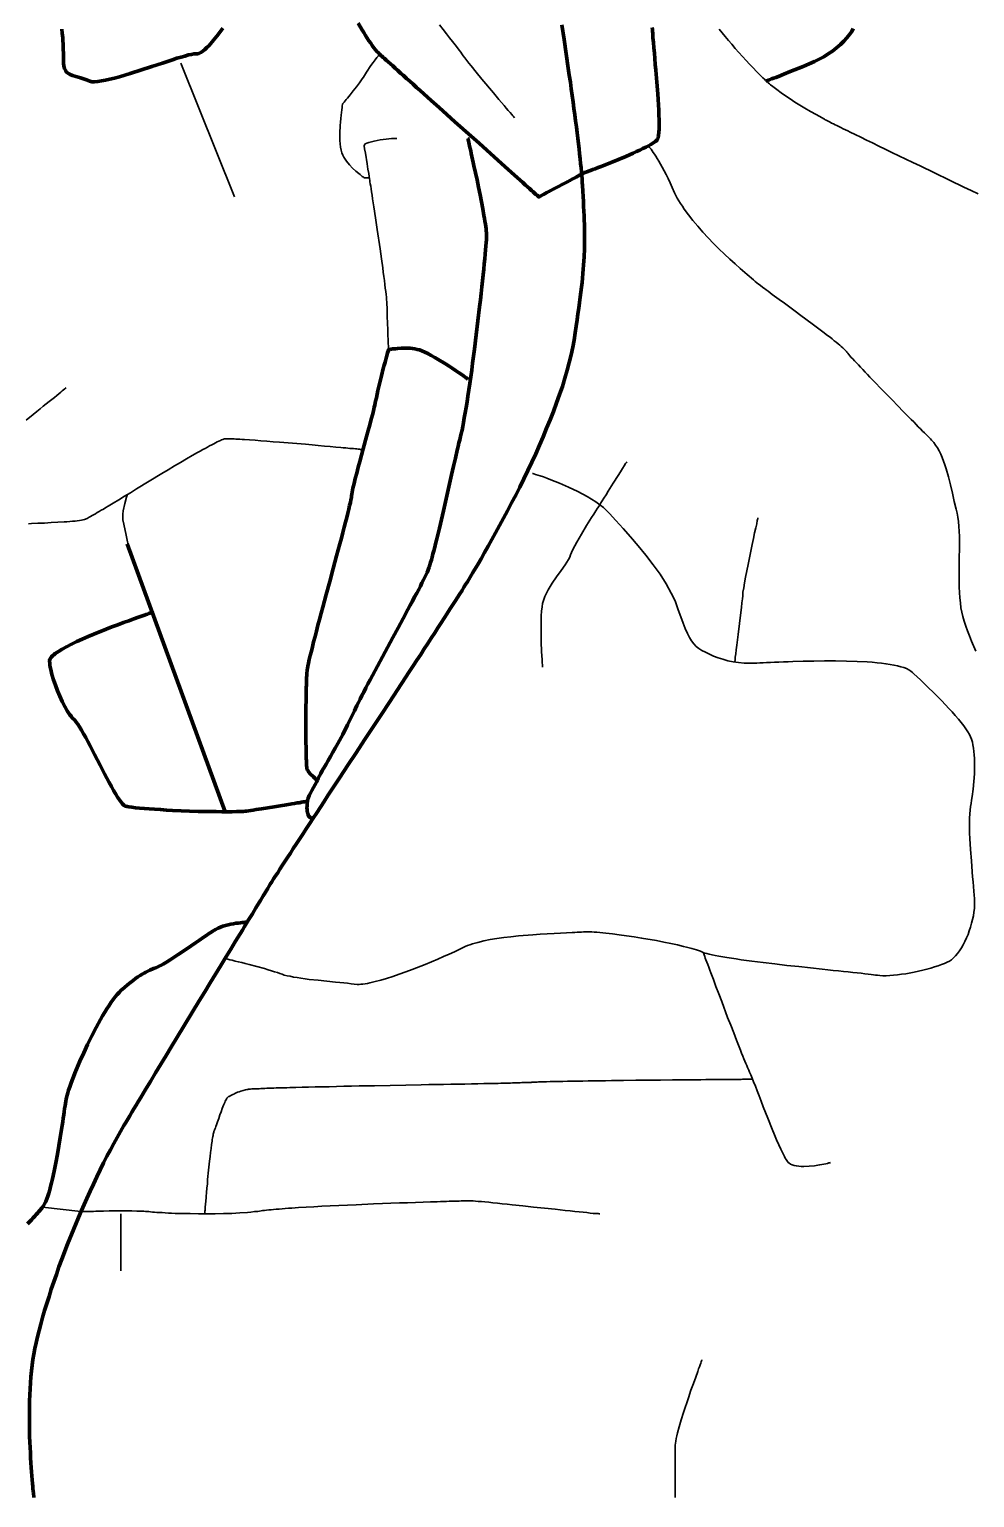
# Model space of a CAD drawing. Header units: inches. Extents: x -107 to 376, y -240 to 294.
# Drawn here: x 75.8 to 141.2, y -117.3 to -15.7 of the extents above; entities that cross this region are included whole.
import ezdxf

# ---------------------------------------------------------------- set-up
doc = ezdxf.new("R2010")
doc.units = ezdxf.units.IN
doc.header["$MEASUREMENT"] = 0
for name, color, linetype in [('Routes 2', 7, 'Continuous'), ('Routes 3', 7, 'Continuous'), ('Routes 4', 7, 'Continuous')]:
    doc.layers.add(name, color=color, linetype=linetype)

msp = doc.modelspace()

# ---------------------------------------------------------------- linework, layer by layer
at = {"layer": 'Routes 2', "color": 7, "lineweight": 106, "true_color": 0xffffff}
msp.add_lwpolyline([(76.08, -117.3), (76.08, -117.29), (76.08, -117.28), (76.08, -117.26), (76.07, -117.23), (76.07, -117.19), (76.07, -117.15), (76.06, -117.1), (76.05, -117.04), (76.05, -116.97), (76.04, -116.89), (76.03, -116.81), (76.02, -116.72), (76, -116.53), (75.98, -116.31), (75.96, -116.06), (75.94, -115.8), (75.92, -115.51), (75.9, -115.21), (75.88, -114.89), (75.85, -114.55), (75.84, -114.2), (75.82, -113.83), (75.8, -113.45), (75.79, -113.06), (75.78, -112.67), (75.77, -112.26), (75.77, -111.44), (75.78, -110.6), (75.82, -109.76), (75.85, -109.35), (75.88, -108.94), (75.92, -108.53), (75.97, -108.13), (76.02, -107.74), (76.08, -107.36), (76.15, -106.98), (76.24, -106.58), (76.33, -106.16), (76.44, -105.73), (76.56, -105.28), (76.69, -104.82), (76.82, -104.35), (76.97, -103.86), (77.13, -103.37), (77.29, -102.87), (77.46, -102.36), (77.64, -101.85), (77.82, -101.33), (78.02, -100.8), (78.42, -99.75), (78.84, -98.69), (79.28, -97.64), (79.74, -96.6), (79.97, -96.09), (80.2, -95.59), (80.43, -95.09), (80.67, -94.61), (80.91, -94.13), (81.14, -93.67), (81.38, -93.22), (81.61, -92.78), (81.85, -92.36), (82.08, -91.96), (82.2, -91.75), (82.32, -91.54), (82.45, -91.32), (82.58, -91.1), (82.72, -90.86), (82.87, -90.62), (83.01, -90.38), (83.17, -90.12), (83.32, -89.86), (83.48, -89.59), (83.81, -89.05), (84.15, -88.48), (84.5, -87.89), (84.87, -87.29), (85.24, -86.68), (85.61, -86.06), (85.99, -85.43), (87.53, -82.9), (87.91, -82.28), (88.29, -81.66), (88.66, -81.05), (89.02, -80.46), (89.38, -79.88), (89.72, -79.32), (90.05, -78.78), (90.21, -78.52), (90.36, -78.27), (90.52, -78.02), (90.66, -77.77), (90.81, -77.54), (90.95, -77.31), (91.08, -77.09), (91.21, -76.88), (91.34, -76.67), (91.45, -76.48), (91.57, -76.29), (91.68, -76.11), (91.78, -75.95), (91.87, -75.79), (91.96, -75.64), (92.05, -75.5), (92.12, -75.38), (92.19, -75.26), (92.27, -75.14), (92.35, -75), (92.45, -74.84), (92.56, -74.67), (92.68, -74.47), (92.82, -74.26), (92.96, -74.04), (93.12, -73.79), (93.28, -73.54), (93.46, -73.27), (93.64, -72.98), (93.84, -72.68), (94.04, -72.37), (94.25, -72.05), (94.47, -71.71), (94.69, -71.37), (94.93, -71.01), (95.16, -70.65), (95.41, -70.27), (95.66, -69.89), (95.92, -69.5), (96.18, -69.1), (96.44, -68.7), (96.71, -68.28), (97.26, -67.45), (97.82, -66.59), (98.39, -65.73), (98.97, -64.85), (100.12, -63.1), (100.69, -62.23), (101.25, -61.37), (101.8, -60.53), (102.07, -60.12), (102.34, -59.72), (102.6, -59.32), (102.86, -58.92), (103.11, -58.54), (103.35, -58.16), (103.59, -57.79), (103.83, -57.43), (104.05, -57.08), (104.27, -56.75), (104.48, -56.42), (104.69, -56.1), (104.88, -55.8), (105.07, -55.51), (105.25, -55.24), (105.41, -54.98), (105.57, -54.73), (105.72, -54.5), (105.85, -54.28), (105.97, -54.08), (106.09, -53.9), (106.19, -53.74), (106.28, -53.58), (106.38, -53.42), (106.48, -53.25), (106.59, -53.07), (106.7, -52.88), (106.81, -52.7), (107.04, -52.3), (107.28, -51.88), (107.53, -51.44), (107.79, -50.98), (108.05, -50.5), (108.32, -50.01), (108.6, -49.5), (108.87, -48.98), (109.15, -48.44), (109.44, -47.89), (109.72, -47.34), (110, -46.77), (110.27, -46.2), (110.82, -45.04), (111.08, -44.45), (111.34, -43.86), (111.58, -43.27), (111.82, -42.68), (112.05, -42.1), (112.27, -41.52), (112.48, -40.94), (112.67, -40.37), (112.85, -39.81), (113.01, -39.25), (113.15, -38.71), (113.28, -38.18), (113.39, -37.66), (113.48, -37.16), (113.55, -36.67), (113.62, -36.21), (113.69, -35.77), (113.75, -35.35), (113.8, -34.95), (113.86, -34.57), (113.91, -34.2), (113.95, -33.85), (113.99, -33.51), (114.03, -33.18), (114.06, -32.87), (114.09, -32.56), (114.11, -32.26), (114.13, -31.97), (114.17, -31.41), (114.19, -30.86), (114.2, -30.31), (114.2, -29.75), (114.19, -29.17), (114.18, -28.87), (114.17, -28.56), (114.16, -28.25), (114.14, -27.92), (114.12, -27.57), (114.11, -27.22), (114.09, -26.85), (114.06, -26.46), (114.05, -26.25), (114.04, -26.02), (114.02, -25.77), (113.99, -25.51), (113.96, -25.23), (113.93, -24.93), (113.9, -24.61), (113.86, -24.28), (113.82, -23.93), (113.78, -23.57), (113.74, -23.19), (113.69, -22.81), (113.64, -22.41), (113.58, -21.99), (113.53, -21.57), (113.47, -21.13), (113.41, -20.69), (113.35, -20.24), (113.28, -19.77), (113.22, -19.3), (113.15, -18.83), (113.08, -18.34), (112.94, -17.36), (112.79, -16.35), (112.63, -15.34)], dxfattribs=at)
at = {"layer": 'Routes 3', "color": 7, "lineweight": 70, "true_color": 0xffffff}
for points in [[(118.89, -15.53), (118.9, -15.66), (118.91, -15.79), (118.92, -15.94), (118.93, -16.09), (118.94, -16.24), (118.97, -16.57), (119, -16.93), (119.04, -17.3), (119.07, -17.68), (119.1, -18.08), (119.14, -18.48), (119.21, -19.3), (119.27, -20.11), (119.29, -20.5), (119.32, -20.88), (119.34, -21.25), (119.35, -21.59), (119.36, -21.92), (119.36, -22.07), (119.36, -22.22), (119.36, -22.36), (119.36, -22.49), (119.36, -22.61), (119.35, -22.73), (119.34, -22.83), (119.33, -22.93), (119.32, -23.02), (119.31, -23.1), (119.29, -23.16), (119.27, -23.22), (119.25, -23.26), (119.23, -23.3), (119.2, -23.33), (119.16, -23.37), (119.12, -23.41), (119.06, -23.45), (119.01, -23.49), (118.94, -23.53), (118.8, -23.62), (118.63, -23.71), (118.44, -23.81), (118.24, -23.91), (118.03, -24.02), (117.8, -24.12), (117.56, -24.23), (117.06, -24.45), (116.55, -24.66), (116.05, -24.87), (115.81, -24.96), (115.58, -25.05), (115.35, -25.14), (115.14, -25.22), (114.95, -25.3), (114.77, -25.36), (114.61, -25.42), (114.54, -25.45), (114.48, -25.47), (114.42, -25.5), (114.36, -25.52), (114.32, -25.53), (114.28, -25.55), (114.25, -25.56), (114.23, -25.57), (114.21, -25.57), (114.2, -25.58), (114.19, -25.58), (114.16, -25.6), (114.12, -25.62), (114.05, -25.66), (113.96, -25.7), (113.86, -25.76), (113.75, -25.82), (113.62, -25.88), (113.48, -25.96), (113.34, -26.03), (113.18, -26.12), (113.02, -26.2), (112.69, -26.37), (112.36, -26.55), (112.04, -26.72), (111.88, -26.8), (111.74, -26.88), (111.6, -26.95), (111.48, -27.02), (111.36, -27.08), (111.26, -27.13), (111.18, -27.18), (111.12, -27.21), (111.07, -27.24), (111.04, -27.25), (111.04, -27.25), (111.03, -27.25), (111.01, -27.23), (110.97, -27.19), (110.92, -27.14), (110.84, -27.08), (110.75, -27), (110.65, -26.91), (110.53, -26.8), (110.4, -26.68), (110.25, -26.55), (110.1, -26.41), (109.92, -26.26), (109.74, -26.09), (109.55, -25.92), (109.35, -25.74), (109.13, -25.55), (108.91, -25.35), (108.68, -25.14), (108.45, -24.93), (108.2, -24.71), (107.95, -24.49), (107.7, -24.26), (107.43, -24.02), (106.9, -23.54), (106.35, -23.05), (105.23, -22.05), (104.68, -21.56), (104.13, -21.06), (103.59, -20.58), (103.33, -20.35), (103.07, -20.12), (102.82, -19.89), (102.58, -19.67), (102.34, -19.46), (102.11, -19.25), (101.88, -19.05), (101.67, -18.86), (101.47, -18.68), (101.27, -18.5), (101.09, -18.34), (100.92, -18.19), (100.76, -18.04), (100.61, -17.91), (100.47, -17.79), (100.35, -17.68), (100.25, -17.59), (100.16, -17.5), (100.08, -17.44), (100.02, -17.38), (99.93, -17.29), (99.83, -17.19), (99.73, -17.07), (99.62, -16.93), (99.51, -16.78), (99.4, -16.62), (99.28, -16.45), (99.16, -16.26), (99.04, -16.07), (98.92, -15.87), (98.79, -15.66), (98.54, -15.22)], [(89.16, -15.57), (88.84, -16.01), (88.52, -16.41), (88.21, -16.77), (88.06, -16.92), (87.91, -17.06), (87.77, -17.17), (87.64, -17.26), (87.51, -17.32), (87.4, -17.35), (87.29, -17.35), (87.16, -17.36), (86.99, -17.39), (86.78, -17.43), (86.54, -17.5), (86.27, -17.57), (85.98, -17.66), (85.67, -17.76), (85.33, -17.87), (84.98, -17.99), (84.25, -18.23), (82.74, -18.72), (82.01, -18.94), (81.67, -19.03), (81.35, -19.11), (81.04, -19.18), (80.76, -19.23), (80.51, -19.27), (80.29, -19.28), (80.1, -19.28), (79.95, -19.25), (79.72, -19.15), (79.51, -19.07), (79.3, -19.01), (78.92, -18.9), (78.75, -18.84), (78.6, -18.78), (78.47, -18.71), (78.35, -18.62), (78.26, -18.51), (78.2, -18.37), (78.15, -18.2), (78.14, -17.99), (78.14, -17.75), (78.14, -17.48), (78.12, -16.87), (78.09, -16.24), (78.05, -15.93), (78.01, -15.64)], [(132.8, -15.59), (132.7, -15.8), (132.55, -16.02), (132.37, -16.25), (132.16, -16.48), (131.92, -16.71), (131.65, -16.94), (131.37, -17.16), (131.07, -17.36), (130.76, -17.55), (130.45, -17.72), (130.13, -17.87), (129.75, -18.04), (129.33, -18.22), (128.44, -18.58), (128.01, -18.75), (127.62, -18.91), (127.44, -18.98), (127.28, -19.04), (127.14, -19.09), (127.01, -19.14), (126.91, -19.18), (126.84, -19.21), (126.79, -19.22), (126.78, -19.23)], [(106.12, -23.2), (106.13, -23.21), (106.14, -23.24), (106.15, -23.3), (106.17, -23.38), (106.19, -23.49), (106.22, -23.61), (106.25, -23.74), (106.28, -23.9), (106.32, -24.07), (106.36, -24.25), (106.41, -24.45), (106.45, -24.66), (106.5, -24.88), (106.55, -25.1), (106.65, -25.58), (106.76, -26.08), (106.86, -26.59), (106.97, -27.1), (107.07, -27.6), (107.16, -28.08), (107.24, -28.53), (107.28, -28.74), (107.31, -28.94), (107.34, -29.13), (107.37, -29.31), (107.39, -29.47), (107.4, -29.61), (107.41, -29.74), (107.42, -29.84), (107.42, -29.94), (107.42, -30), (107.42, -30.06), (107.41, -30.14), (107.41, -30.23), (107.39, -30.42), (107.37, -30.66), (107.35, -30.92), (107.32, -31.21), (107.29, -31.54), (107.26, -31.88), (107.22, -32.26), (107.18, -32.65), (107.14, -33.06), (107.09, -33.49), (107.04, -33.94), (106.99, -34.39), (106.93, -34.86), (106.82, -35.83), (106.7, -36.81), (106.58, -37.8), (106.45, -38.77), (106.39, -39.25), (106.32, -39.72), (106.26, -40.17), (106.19, -40.61), (106.13, -41.04), (106.07, -41.45), (106, -41.84), (105.94, -42.2), (105.88, -42.54), (105.83, -42.86), (105.77, -43.15), (105.72, -43.4), (105.66, -43.63), (105.61, -43.84), (105.56, -44.06), (105.5, -44.29), (105.45, -44.53), (105.39, -44.79), (105.26, -45.33), (105.13, -45.9), (105, -46.5), (104.86, -47.11), (104.72, -47.74), (104.44, -48.98), (104.3, -49.59), (104.16, -50.18), (104.02, -50.74), (103.96, -51.01), (103.89, -51.26), (103.83, -51.51), (103.77, -51.75), (103.71, -51.97), (103.65, -52.19), (103.6, -52.38), (103.54, -52.56), (103.49, -52.73), (103.44, -52.88), (103.4, -53.01), (103.35, -53.13), (103.3, -53.25), (103.23, -53.4), (103.15, -53.57), (103.06, -53.76), (102.95, -53.96), (102.84, -54.19), (102.72, -54.43), (102.59, -54.68), (102.44, -54.95), (102.3, -55.23), (102.14, -55.52), (101.98, -55.82), (101.65, -56.44), (101.3, -57.09), (100.94, -57.76), (100.22, -59.09), (99.87, -59.75), (99.53, -60.38), (99.37, -60.68), (99.21, -60.97), (99.06, -61.25), (98.92, -61.53), (98.79, -61.78), (98.67, -62.03), (98.55, -62.26), (98.45, -62.47), (98.35, -62.66), (98.27, -62.84), (98.12, -63.16), (97.8, -63.81), (97.46, -64.46), (97.12, -65.1), (96.95, -65.41), (96.78, -65.7), (96.62, -65.99), (96.46, -66.26), (96.31, -66.52), (96.18, -66.76), (96.05, -66.97), (95.94, -67.17), (95.85, -67.34), (95.77, -67.49), (95.71, -67.6), (95.69, -67.65), (95.66, -67.72), (95.55, -67.94), (95.44, -68.15), (95.33, -68.34), (95.23, -68.52), (95.15, -68.69), (95.08, -68.88), (95.03, -69.07), (94.99, -69.29), (94.99, -69.41), (94.98, -69.54), (94.99, -69.67), (95, -69.78), (95.02, -69.88), (95.05, -69.96), (95.07, -70.03), (95.1, -70.09), (95.14, -70.14), (95.17, -70.18), (95.24, -70.23), (95.31, -70.25), (95.37, -70.26), (95.41, -70.26), (95.42, -70.25)], [(106.12, -39.86), (106.12, -39.86), (106.1, -39.85), (106.08, -39.83), (106.04, -39.8), (106, -39.77), (105.94, -39.74), (105.82, -39.64), (105.66, -39.53), (105.47, -39.41), (105.27, -39.27), (105.05, -39.12), (104.82, -38.97), (104.58, -38.82), (104.08, -38.51), (103.83, -38.36), (103.59, -38.23), (103.36, -38.1), (103.15, -38), (102.95, -37.91), (102.78, -37.85), (102.62, -37.81), (102.46, -37.77), (102.14, -37.73), (101.82, -37.72), (101.52, -37.72), (101.25, -37.74), (101.12, -37.76), (101.01, -37.77), (100.91, -37.78), (100.82, -37.8), (100.75, -37.81), (100.69, -37.82), (100.65, -37.83), (100.63, -37.83), (100.63, -37.84), (100.62, -37.87), (100.6, -37.94), (100.57, -38.04), (100.54, -38.17), (100.49, -38.32), (100.44, -38.5), (100.39, -38.69), (100.33, -38.91), (100.27, -39.14), (100.14, -39.63), (99.89, -40.66), (99.79, -41.16), (99.74, -41.4), (99.72, -41.52), (99.69, -41.66), (99.65, -41.8), (99.62, -41.95), (99.54, -42.28), (99.44, -42.64), (99.34, -43.03), (99.23, -43.43), (99.11, -43.85), (98.88, -44.7), (98.64, -45.56), (98.53, -45.97), (98.43, -46.37), (98.33, -46.74), (98.25, -47.09), (98.17, -47.42), (98.14, -47.56), (98.12, -47.7), (98.09, -47.83), (98.08, -47.95), (98.06, -48.06), (98.03, -48.22), (97.99, -48.4), (97.94, -48.62), (97.88, -48.87), (97.82, -49.15), (97.74, -49.45), (97.66, -49.77), (97.57, -50.12), (97.47, -50.49), (97.37, -50.87), (97.26, -51.27), (97.15, -51.68), (97.04, -52.11), (96.81, -52.98), (96.56, -53.87), (96.32, -54.77), (96.08, -55.65), (95.97, -56.08), (95.86, -56.5), (95.75, -56.91), (95.65, -57.31), (95.55, -57.69), (95.45, -58.05), (95.37, -58.39), (95.29, -58.71), (95.21, -59.01), (95.15, -59.28), (95.1, -59.52), (95.05, -59.73), (95.02, -59.91), (95.01, -59.99), (95, -60.05), (94.99, -60.11), (94.98, -60.16), (94.98, -60.27), (94.97, -60.39), (94.96, -60.53), (94.96, -60.68), (94.95, -60.85), (94.95, -61.03), (94.94, -61.23), (94.94, -61.43), (94.94, -61.64), (94.93, -62.09), (94.92, -62.57), (94.92, -63.55), (94.92, -64.04), (94.92, -64.52), (94.92, -64.98), (94.93, -65.41), (94.93, -65.61), (94.93, -65.8), (94.94, -65.98), (94.94, -66.14), (94.95, -66.3), (94.95, -66.43), (94.96, -66.55), (94.96, -66.65), (94.97, -66.73), (94.97, -66.8), (94.98, -66.84), (94.99, -66.86), (95.04, -66.96), (95.12, -67.07), (95.22, -67.19), (95.43, -67.41), (95.53, -67.5), (95.61, -67.58), (95.65, -67.61), (95.67, -67.63), (95.69, -67.64), (95.69, -67.65)], [(82.55, -51.26), (89.32, -69.82)], [(84.31, -56), (84.31, -56.01), (84.28, -56.01), (84.24, -56.03), (84.19, -56.05), (84.12, -56.07), (84.04, -56.1), (83.95, -56.13), (83.85, -56.16), (83.73, -56.2), (83.6, -56.25), (83.32, -56.35), (83, -56.46), (82.66, -56.59), (82.29, -56.72), (81.9, -56.87), (81.49, -57.02), (81.08, -57.18), (80.24, -57.52), (79.83, -57.69), (79.43, -57.87), (79.05, -58.04), (78.69, -58.22), (78.35, -58.39), (78.05, -58.56), (77.78, -58.72), (77.66, -58.8), (77.55, -58.87), (77.46, -58.95), (77.38, -59.02), (77.31, -59.09), (77.25, -59.16), (77.21, -59.22), (77.18, -59.28), (77.17, -59.34), (77.17, -59.4), (77.18, -59.53), (77.19, -59.66), (77.22, -59.81), (77.25, -59.97), (77.33, -60.31), (77.44, -60.68), (77.57, -61.05), (77.71, -61.44), (77.87, -61.82), (78.04, -62.18), (78.22, -62.53), (78.39, -62.83), (78.48, -62.97), (78.57, -63.1), (78.66, -63.21), (78.74, -63.31), (78.92, -63.48), (79.02, -63.61), (79.13, -63.76), (79.25, -63.95), (79.38, -64.17), (79.52, -64.42), (79.67, -64.68), (79.82, -64.96), (79.98, -65.26), (80.31, -65.89), (80.64, -66.54), (80.98, -67.19), (81.14, -67.5), (81.3, -67.8), (81.45, -68.08), (81.6, -68.35), (81.75, -68.59), (81.88, -68.81), (82, -69), (82.12, -69.16), (82.22, -69.28), (82.31, -69.37), (82.39, -69.42), (82.44, -69.43), (82.5, -69.45), (82.57, -69.46), (82.66, -69.48), (82.87, -69.51), (83.11, -69.54), (83.4, -69.57), (83.72, -69.59), (84.07, -69.62), (84.44, -69.65), (84.84, -69.67), (85.26, -69.7), (85.68, -69.72), (87.45, -69.79), (87.88, -69.8), (88.3, -69.81), (88.71, -69.81), (89.1, -69.82), (89.46, -69.82), (89.8, -69.82), (90.11, -69.81), (90.37, -69.8), (90.6, -69.79), (90.7, -69.78), (90.79, -69.77), (91.1, -69.73), (91.27, -69.7), (91.46, -69.67), (91.85, -69.61), (92.28, -69.54), (92.71, -69.47), (93.14, -69.4), (93.56, -69.33), (93.95, -69.27), (94.13, -69.24), (94.3, -69.21), (94.46, -69.19), (94.6, -69.16), (94.72, -69.14), (94.82, -69.13), (94.91, -69.11), (94.97, -69.1), (95.01, -69.1), (95.02, -69.09)], [(90.85, -77.47), (90.84, -77.47), (90.79, -77.47), (90.72, -77.47), (90.63, -77.48), (90.51, -77.49), (90.38, -77.5), (90.23, -77.52), (90.07, -77.54), (89.9, -77.57), (89.72, -77.6), (89.35, -77.69), (89.17, -77.74), (89, -77.81), (88.83, -77.88), (88.66, -77.96), (88.58, -78.01), (88.49, -78.07), (88.4, -78.13), (88.29, -78.2), (88.18, -78.27), (88.06, -78.35), (87.81, -78.52), (87.54, -78.7), (87.26, -78.9), (86.67, -79.3), (86.08, -79.7), (85.79, -79.89), (85.52, -80.06), (85.27, -80.22), (85.15, -80.29), (85.04, -80.36), (84.94, -80.42), (84.84, -80.47), (84.75, -80.51), (84.67, -80.55), (84.52, -80.62), (84.37, -80.68), (84.11, -80.79), (83.84, -80.92), (83.71, -80.99), (83.58, -81.07), (83.43, -81.15), (83.28, -81.25), (83.12, -81.37), (82.95, -81.49), (82.77, -81.64), (82.56, -81.8), (82.35, -81.99), (82.11, -82.2), (81.98, -82.32), (81.85, -82.46), (81.72, -82.62), (81.58, -82.81), (81.43, -83), (81.29, -83.22), (81.14, -83.45), (80.99, -83.69), (80.84, -83.94), (80.69, -84.2), (80.39, -84.76), (80.09, -85.33), (79.8, -85.92), (79.53, -86.51), (79.27, -87.08), (79.15, -87.37), (79.03, -87.64), (78.92, -87.91), (78.82, -88.17), (78.73, -88.41), (78.64, -88.65), (78.56, -88.87), (78.49, -89.08), (78.43, -89.27), (78.38, -89.44), (78.34, -89.59), (78.32, -89.72), (78.29, -89.86), (78.27, -90.01), (78.24, -90.18), (78.21, -90.37), (78.18, -90.58), (78.15, -90.8), (78.11, -91.03), (78.08, -91.28), (78.04, -91.54), (78, -91.81), (77.91, -92.37), (77.82, -92.94), (77.71, -93.53), (77.61, -94.12), (77.49, -94.69), (77.37, -95.24), (77.31, -95.5), (77.24, -95.75), (77.18, -95.99), (77.11, -96.21), (77.04, -96.42), (76.97, -96.62), (76.9, -96.79), (76.82, -96.95), (76.75, -97.09), (76.67, -97.2), (76.63, -97.26), (76.57, -97.33), (76.51, -97.4), (76.43, -97.49), (76.35, -97.59), (76.25, -97.69), (76.15, -97.81), (76.04, -97.93), (75.92, -98.06), (75.79, -98.2), (75.65, -98.35)]]:
    msp.add_lwpolyline(points, dxfattribs=at)
at = {"layer": 'Routes 4', "color": 7, "lineweight": 35, "true_color": 0xffffff}
for points in [[(104.16, -15.35), (104.41, -15.66), (104.64, -15.96), (104.86, -16.24), (105.06, -16.49), (105.24, -16.73), (105.4, -16.93), (105.53, -17.1), (105.63, -17.24), (105.7, -17.35), (105.8, -17.48), (105.92, -17.63), (106.05, -17.8), (106.2, -17.99), (106.36, -18.19), (106.71, -18.63), (107.1, -19.1), (107.9, -20.05), (108.28, -20.51), (108.46, -20.72), (108.63, -20.92), (108.78, -21.1), (108.92, -21.27), (109.05, -21.42), (109.16, -21.54), (109.24, -21.65), (109.31, -21.72), (109.35, -21.77), (109.36, -21.78)], [(123.52, -15.64), (123.72, -15.89), (123.94, -16.15), (124.16, -16.42), (124.4, -16.69), (124.64, -16.97), (125.14, -17.53), (125.39, -17.81), (125.63, -18.07), (125.88, -18.33), (126.11, -18.57), (126.33, -18.8), (126.55, -19.01), (126.65, -19.11), (126.74, -19.2), (126.84, -19.28), (126.92, -19.36), (127.01, -19.43), (127.08, -19.5), (127.23, -19.61), (127.52, -19.83), (127.81, -20.05), (128.12, -20.26), (128.44, -20.47), (128.76, -20.69), (129.11, -20.9), (129.46, -21.12), (129.84, -21.34), (130.23, -21.56), (130.65, -21.79), (130.76, -21.85), (130.81, -21.88), (130.87, -21.92), (130.94, -21.95), (131.02, -21.99), (131.11, -22.04), (131.21, -22.09), (131.31, -22.14), (131.43, -22.2), (131.55, -22.26), (131.67, -22.32), (131.81, -22.39), (131.95, -22.46), (132.1, -22.53), (132.26, -22.61), (132.42, -22.69), (132.59, -22.77), (132.94, -22.94), (133.32, -23.12), (133.72, -23.32), (134.13, -23.52), (134.57, -23.73), (135.02, -23.94), (135.48, -24.17), (135.95, -24.4), (136.44, -24.63), (136.93, -24.87), (137.43, -25.11), (138.44, -25.59), (139.46, -26.09), (140.47, -26.57), (140.97, -26.82), (141.46, -27.05)], [(86.25, -17.99), (89.96, -27.25)], [(100.63, -37.84), (100.63, -37.82), (100.63, -37.76), (100.62, -37.68), (100.62, -37.56), (100.61, -37.43), (100.61, -37.26), (100.6, -37.08), (100.59, -36.89), (100.58, -36.46), (100.56, -36), (100.54, -35.54), (100.53, -35.1), (100.53, -34.9), (100.52, -34.71), (100.52, -34.62), (100.51, -34.51), (100.5, -34.37), (100.49, -34.2), (100.47, -34.01), (100.44, -33.8), (100.41, -33.57), (100.38, -33.32), (100.35, -33.05), (100.31, -32.77), (100.27, -32.47), (100.23, -32.17), (100.14, -31.53), (100.05, -30.86), (99.85, -29.52), (99.75, -28.86), (99.66, -28.24), (99.62, -27.94), (99.57, -27.66), (99.53, -27.39), (99.49, -27.14), (99.46, -26.91), (99.43, -26.7), (99.4, -26.51), (99.37, -26.34), (99.35, -26.2), (99.33, -26.09), (99.32, -26.01), (99.31, -25.95), (99.31, -25.93), (99.31, -25.93), (99.3, -25.93), (99.27, -25.93), (99.18, -25.93), (99.07, -25.93), (99.02, -25.93), (98.98, -25.93), (98.96, -25.93), (98.95, -25.93), (98.94, -25.92), (98.91, -25.9), (98.87, -25.87), (98.81, -25.83), (98.74, -25.77), (98.66, -25.71), (98.57, -25.64), (98.37, -25.47), (98.15, -25.26), (97.94, -25.03), (97.73, -24.78), (97.54, -24.5), (97.47, -24.36), (97.4, -24.21), (97.35, -24.02), (97.31, -23.82), (97.28, -23.59), (97.27, -23.35), (97.26, -22.84), (97.28, -22.32), (97.3, -22.07), (97.33, -21.83), (97.35, -21.6), (97.37, -21.4), (97.4, -21.22), (97.42, -21.06), (97.43, -20.94), (97.45, -20.86), (97.45, -20.82), (97.46, -20.81), (97.48, -20.79), (97.51, -20.75), (97.56, -20.69), (97.63, -20.61), (97.7, -20.52), (97.79, -20.42), (97.88, -20.3), (97.98, -20.18), (98.19, -19.92), (98.41, -19.64), (98.62, -19.35), (98.81, -19.08), (98.89, -18.96), (98.96, -18.84), (99.11, -18.61), (99.42, -18.15), (99.57, -17.94), (99.71, -17.76), (99.83, -17.6), (99.89, -17.53), (99.93, -17.48), (99.96, -17.43), (99.99, -17.4), (100.01, -17.38), (100.01, -17.37)], [(101.2, -23.2), (101.18, -23.2), (101.1, -23.2), (100.84, -23.22), (100.47, -23.26), (100.05, -23.31), (99.63, -23.39), (99.27, -23.48), (99.13, -23.53), (99.02, -23.59), (98.96, -23.65), (98.94, -23.72), (98.98, -23.93), (99.03, -24.23), (99.15, -24.97), (99.21, -25.33), (99.26, -25.64), (99.29, -25.85), (99.3, -25.91), (99.31, -25.93)], [(141.3, -58.71), (141, -58), (140.86, -57.65), (140.72, -57.3), (140.6, -56.96), (140.49, -56.63), (140.4, -56.31), (140.32, -56), (140.26, -55.69), (140.22, -55.35), (140.18, -55), (140.16, -54.64), (140.14, -54.26), (140.13, -53.88), (140.13, -53.09), (140.14, -52.3), (140.15, -51.52), (140.15, -51.13), (140.15, -50.76), (140.14, -50.4), (140.12, -50.06), (140.09, -49.73), (140.05, -49.42), (140, -49.14), (139.93, -48.87), (139.8, -48.33), (139.67, -47.76), (139.53, -47.19), (139.39, -46.63), (139.23, -46.07), (139.15, -45.81), (139.05, -45.55), (138.96, -45.3), (138.86, -45.06), (138.75, -44.84), (138.63, -44.63), (138.51, -44.43), (138.38, -44.25), (138.23, -44.09), (138.16, -44.01), (138.07, -43.92), (137.97, -43.82), (137.86, -43.71), (137.74, -43.59), (137.61, -43.46), (137.46, -43.31), (137.31, -43.16), (137.15, -43), (136.99, -42.83), (136.82, -42.66), (136.64, -42.48), (136.27, -42.1), (135.89, -41.71), (135.49, -41.31), (134.71, -40.51), (134.33, -40.11), (133.96, -39.74), (133.79, -39.55), (133.62, -39.38), (133.46, -39.21), (133.3, -39.04), (133.16, -38.89), (133.02, -38.74), (132.89, -38.6), (132.77, -38.47), (132.67, -38.36), (132.57, -38.25), (132.49, -38.16), (132.42, -38.08), (132.37, -38.01), (132.33, -37.96), (132.29, -37.91), (132.23, -37.85), (132.16, -37.78), (132.08, -37.7), (131.98, -37.61), (131.87, -37.52), (131.76, -37.42), (131.63, -37.32), (131.49, -37.21), (131.35, -37.09), (131.2, -36.97), (131.03, -36.85), (130.7, -36.59), (130.33, -36.31), (129.96, -36.03), (129.18, -35.46), (128.79, -35.17), (128.41, -34.89), (128.04, -34.62), (127.68, -34.36), (127.51, -34.24), (127.35, -34.12), (127.2, -34), (127.05, -33.89), (126.91, -33.79), (126.78, -33.69), (126.66, -33.6), (126.55, -33.52), (126.35, -33.37), (126.25, -33.29), (126.14, -33.2), (126.02, -33.1), (125.89, -32.99), (125.75, -32.88), (125.61, -32.75), (125.46, -32.63), (125.3, -32.49), (125.14, -32.35), (124.97, -32.2), (124.62, -31.89), (124.26, -31.56), (123.89, -31.21), (123.51, -30.84), (123.14, -30.47), (122.77, -30.08), (122.4, -29.69), (122.05, -29.29), (121.71, -28.89), (121.4, -28.49), (121.11, -28.1), (120.98, -27.9), (120.85, -27.71), (120.73, -27.52), (120.62, -27.33), (120.52, -27.15), (120.44, -26.97), (120.28, -26.61), (120.13, -26.29), (119.99, -25.98), (119.85, -25.7), (119.71, -25.44), (119.58, -25.2), (119.46, -24.98), (119.34, -24.78), (119.24, -24.6), (119.13, -24.44), (119.04, -24.29), (118.96, -24.17), (118.88, -24.06), (118.81, -23.96), (118.75, -23.89), (118.7, -23.83), (118.67, -23.78), (118.64, -23.75), (118.62, -23.73), (118.61, -23.72)], [(78.32, -40.47), (78.31, -40.48), (78.27, -40.5), (78.22, -40.55), (78.14, -40.61), (78.05, -40.68), (77.94, -40.77), (77.81, -40.88), (77.66, -41), (77.5, -41.13), (77.33, -41.27), (77.14, -41.42), (76.94, -41.58), (76.73, -41.75), (76.51, -41.93), (76.28, -42.12), (76.04, -42.31), (75.55, -42.71)], [(98.87, -44.74), (98.86, -44.74), (98.84, -44.74), (98.8, -44.74), (98.76, -44.73), (98.7, -44.73), (98.62, -44.72), (98.54, -44.71), (98.44, -44.7), (98.34, -44.69), (98.22, -44.68), (98.1, -44.67), (97.96, -44.66), (97.82, -44.65), (97.67, -44.63), (97.5, -44.62), (97.34, -44.6), (96.98, -44.57), (96.6, -44.53), (96.19, -44.5), (95.77, -44.46), (95.34, -44.42), (94.89, -44.38), (93.99, -44.31), (93.08, -44.23), (92.64, -44.2), (92.21, -44.16), (91.79, -44.13), (91.4, -44.1), (91.02, -44.08), (90.67, -44.05), (90.51, -44.04), (90.35, -44.03), (90.21, -44.03), (90.07, -44.02), (89.94, -44.01), (89.82, -44.01), (89.71, -44.01), (89.61, -44), (89.52, -44), (89.45, -44), (89.38, -44), (89.33, -44.01), (89.28, -44.01), (89.22, -44.03), (89.16, -44.05), (89.08, -44.08), (88.99, -44.12), (88.88, -44.17), (88.77, -44.22), (88.66, -44.28), (88.53, -44.34), (88.39, -44.41), (88.25, -44.49), (88.09, -44.57), (87.93, -44.66), (87.77, -44.75), (87.59, -44.85), (87.42, -44.95), (87.04, -45.16), (86.65, -45.39), (86.24, -45.63), (85.81, -45.88), (85.38, -46.14), (84.94, -46.41), (84.06, -46.94), (83.18, -47.47), (82.76, -47.73), (82.35, -47.98), (81.96, -48.22), (81.58, -48.45), (81.23, -48.66), (81.06, -48.76), (80.9, -48.86), (80.75, -48.95), (80.6, -49.03), (80.46, -49.11), (80.34, -49.19), (80.22, -49.26), (80.11, -49.32), (80, -49.38), (79.91, -49.43), (79.83, -49.47), (79.76, -49.51), (79.7, -49.54), (79.66, -49.56), (79.58, -49.58), (79.48, -49.61), (79.37, -49.63), (79.24, -49.65), (79.09, -49.67), (78.93, -49.69), (78.75, -49.71), (78.57, -49.72), (78.37, -49.74), (78.17, -49.75), (77.73, -49.78), (77.28, -49.8), (76.82, -49.83), (76.36, -49.85), (75.92, -49.87), (75.7, -49.88)], [(117.12, -45.6), (117.1, -45.63), (117.04, -45.72), (116.95, -45.87), (116.83, -46.06), (116.69, -46.28), (116.53, -46.53), (116.19, -47.08), (115.85, -47.62), (115.69, -47.87), (115.55, -48.1), (115.43, -48.29), (115.34, -48.43), (115.28, -48.53), (115.26, -48.56), (115.24, -48.59), (115.19, -48.68), (115.1, -48.81), (114.98, -48.99), (114.85, -49.21), (114.69, -49.45), (114.35, -50), (114, -50.59), (113.67, -51.16), (113.53, -51.42), (113.4, -51.66), (113.31, -51.86), (113.24, -52.03), (113.18, -52.19), (113.09, -52.36), (112.86, -52.72), (112.58, -53.12), (112.27, -53.55), (111.96, -53.99), (111.68, -54.45), (111.45, -54.92), (111.3, -55.39), (111.26, -55.64), (111.23, -55.93), (111.2, -56.25), (111.19, -56.6), (111.2, -58.05), (111.23, -58.73), (111.25, -59.02), (111.26, -59.28), (111.28, -59.49), (111.29, -59.66), (111.3, -59.76), (111.3, -59.8)], [(110.6, -46.39), (110.62, -46.4), (110.69, -46.42), (110.8, -46.46), (110.96, -46.51), (111.14, -46.57), (111.36, -46.64), (111.6, -46.73), (111.87, -46.83), (112.46, -47.06), (113.1, -47.34), (113.75, -47.65), (114.39, -47.99), (114.99, -48.36), (115.26, -48.56), (115.51, -48.76), (115.94, -49.18), (116.38, -49.66), (116.87, -50.2), (117.39, -50.79), (117.92, -51.41), (118.45, -52.06), (118.95, -52.72), (119.43, -53.38), (119.85, -54.04), (120.21, -54.68), (120.36, -54.98), (120.49, -55.28), (120.69, -55.84), (120.86, -56.33), (121.02, -56.76), (121.17, -57.14), (121.32, -57.47), (121.46, -57.75), (121.6, -57.99), (121.76, -58.19), (121.93, -58.37), (122.12, -58.52), (122.33, -58.65), (122.58, -58.78), (122.85, -58.91), (123.14, -59.04), (123.46, -59.16), (123.78, -59.26), (124.13, -59.36), (124.49, -59.43), (124.86, -59.49), (125.25, -59.52), (125.45, -59.53), (125.66, -59.53), (125.79, -59.53), (125.94, -59.52), (126.13, -59.52), (126.33, -59.51), (126.56, -59.5), (126.81, -59.49), (127.07, -59.48), (127.35, -59.47), (127.65, -59.46), (127.97, -59.45), (128.29, -59.43), (128.63, -59.42), (129.34, -59.4), (130.07, -59.39), (130.82, -59.38), (131.58, -59.38), (132.34, -59.39), (133.07, -59.41), (133.78, -59.45), (134.12, -59.47), (134.45, -59.5), (134.77, -59.53), (135.07, -59.57), (135.35, -59.62), (135.62, -59.66), (135.87, -59.72), (136.1, -59.78), (136.31, -59.84), (136.5, -59.91), (136.66, -59.99), (136.79, -60.08), (136.9, -60.17), (137, -60.27), (137.22, -60.47), (137.45, -60.69), (137.69, -60.91), (137.93, -61.15), (138.43, -61.64), (138.93, -62.15), (139.42, -62.66), (139.65, -62.91), (139.87, -63.16), (140.08, -63.4), (140.27, -63.64), (140.45, -63.86), (140.6, -64.07), (140.74, -64.28), (140.85, -64.46), (140.93, -64.63), (140.99, -64.8), (141.05, -64.99), (141.09, -65.19), (141.13, -65.41), (141.16, -65.64), (141.18, -65.88), (141.19, -66.13), (141.2, -66.65), (141.19, -67.19), (141.15, -67.73), (141.1, -68.26), (141.04, -68.77), (141, -69.01), (140.97, -69.24), (140.93, -69.46), (140.89, -69.7), (140.87, -69.97), (140.86, -70.27), (140.85, -70.59), (140.85, -70.93), (140.86, -71.29), (140.88, -71.66), (140.92, -72.43), (140.98, -73.21), (141.04, -73.97), (141.07, -74.33), (141.1, -74.68), (141.13, -75), (141.16, -75.31), (141.18, -75.59), (141.2, -75.83), (141.21, -76.05), (141.21, -76.28), (141.19, -76.52), (141.16, -76.77), (141.12, -77.02), (141.06, -77.28), (141, -77.54), (140.92, -77.8), (140.84, -78.05), (140.75, -78.31), (140.64, -78.55), (140.53, -78.79), (140.42, -79.02), (140.29, -79.24), (140.16, -79.44), (140.03, -79.62), (139.89, -79.79), (139.75, -79.94), (139.6, -80.06), (139.46, -80.16), (139.3, -80.24), (139.12, -80.32), (138.91, -80.4), (138.68, -80.48), (138.44, -80.56), (138.17, -80.64), (137.9, -80.72), (137.62, -80.79), (137.03, -80.92), (136.44, -81.03), (136.15, -81.07), (135.87, -81.11), (135.59, -81.14), (135.33, -81.16), (135.09, -81.17), (134.86, -81.17), (134.65, -81.16), (134.47, -81.13), (134.35, -81.12), (134.21, -81.1), (134.04, -81.08), (133.83, -81.06), (133.6, -81.03), (133.35, -81), (133.08, -80.97), (132.78, -80.94), (132.46, -80.91), (132.13, -80.87), (131.78, -80.84), (131.42, -80.8), (131.04, -80.76), (130.65, -80.72), (129.85, -80.63), (129.03, -80.54), (128.2, -80.45), (127.37, -80.35), (126.56, -80.25), (125.78, -80.16), (125.41, -80.11), (125.05, -80.06), (124.7, -80.01), (124.37, -79.96), (124.06, -79.91), (123.77, -79.86), (123.5, -79.82), (123.25, -79.77), (123.03, -79.73), (122.83, -79.68), (122.66, -79.64), (122.53, -79.6), (122.42, -79.55), (122.33, -79.51), (122.22, -79.47), (122.09, -79.43), (121.95, -79.38), (121.8, -79.34), (121.63, -79.29), (121.45, -79.24), (121.26, -79.19), (121.06, -79.14), (120.63, -79.04), (120.17, -78.94), (119.69, -78.84), (119.18, -78.74), (118.15, -78.56), (117.63, -78.47), (117.11, -78.4), (116.61, -78.33), (116.13, -78.27), (115.68, -78.22), (115.26, -78.18), (115.06, -78.16), (114.87, -78.15), (114.7, -78.14), (114.54, -78.14), (114.39, -78.13), (114.26, -78.14), (114.13, -78.14), (114, -78.15), (113.85, -78.16), (113.7, -78.16), (113.53, -78.17), (113.35, -78.18), (112.96, -78.2), (112.54, -78.22), (112.1, -78.24), (111.62, -78.26), (111.14, -78.29), (110.63, -78.33), (109.62, -78.41), (109.11, -78.47), (108.61, -78.53), (108.13, -78.6), (107.66, -78.67), (107.22, -78.76), (106.81, -78.86), (106.62, -78.91), (106.44, -78.96), (106.26, -79.02), (106.1, -79.08), (105.95, -79.14), (105.81, -79.21), (105.67, -79.28), (105.52, -79.35), (105.19, -79.51), (104.83, -79.67), (104.45, -79.84), (104.04, -80.02), (103.61, -80.2), (103.17, -80.39), (102.27, -80.74), (101.82, -80.91), (101.37, -81.07), (100.92, -81.22), (100.5, -81.36), (100.09, -81.48), (99.7, -81.58), (99.34, -81.67), (99.17, -81.7), (99.01, -81.73), (98.86, -81.75), (98.72, -81.76), (98.59, -81.77), (98.47, -81.77), (98.26, -81.75), (98.04, -81.72), (97.79, -81.69), (97.53, -81.66), (97.26, -81.64), (96.97, -81.61), (96.37, -81.55), (95.76, -81.48), (95.15, -81.42), (94.86, -81.38), (94.57, -81.34), (94.31, -81.3), (94.05, -81.26), (93.82, -81.21), (93.61, -81.17), (93.42, -81.12), (93.26, -81.07), (93.12, -81.01), (92.95, -80.95), (92.75, -80.89), (92.53, -80.82), (92.3, -80.75), (92.05, -80.68), (91.52, -80.53), (90.98, -80.39), (90.72, -80.33), (90.47, -80.26), (90.23, -80.2), (90.01, -80.15), (89.82, -80.1), (89.65, -80.06), (89.51, -80.02), (89.41, -80), (89.37, -79.99), (89.34, -79.98), (89.32, -79.98), (89.32, -79.98)], [(82.55, -47.86), (82.53, -47.91), (82.5, -48.04), (82.38, -48.47), (82.26, -48.98), (82.23, -49.21), (82.23, -49.39), (82.25, -49.6), (82.31, -49.91), (82.47, -50.66), (82.55, -51.02), (82.61, -51.33), (82.66, -51.54), (82.68, -51.62)], [(126.21, -49.48), (126.2, -49.49), (126.2, -49.53), (126.18, -49.58), (126.16, -49.66), (126.12, -49.88), (126.05, -50.17), (125.98, -50.51), (125.89, -50.9), (125.8, -51.32), (125.71, -51.77), (125.52, -52.69), (125.43, -53.14), (125.35, -53.57), (125.28, -53.97), (125.22, -54.32), (125.17, -54.62), (125.15, -54.86), (125.13, -55.08), (125.1, -55.36), (125.06, -55.67), (125.03, -56.02), (124.94, -56.78), (124.84, -57.55), (124.8, -57.92), (124.75, -58.28), (124.71, -58.6), (124.67, -58.88), (124.64, -59.12), (124.62, -59.3), (124.61, -59.41), (124.6, -59.44), (124.6, -59.45)], [(131.23, -94.1), (131.22, -94.11), (131.18, -94.12), (131.11, -94.13), (131.02, -94.16), (130.91, -94.18), (130.78, -94.21), (130.63, -94.24), (130.48, -94.27), (130.13, -94.32), (129.76, -94.36), (129.39, -94.38), (129.21, -94.38), (129.04, -94.36), (128.87, -94.34), (128.72, -94.31), (128.58, -94.26), (128.46, -94.21), (128.35, -94.13), (128.31, -94.09), (128.26, -94.03), (128.21, -93.97), (128.16, -93.89), (128.1, -93.79), (128.05, -93.69), (127.92, -93.45), (127.79, -93.18), (127.65, -92.87), (127.5, -92.53), (127.35, -92.18), (127.2, -91.8), (126.89, -91.03), (126.58, -90.24), (126.44, -89.86), (126.29, -89.49), (126.16, -89.14), (126.03, -88.82), (125.91, -88.52), (125.81, -88.25), (125.76, -88.14), (125.71, -88.03), (125.67, -87.93), (125.63, -87.85), (125.57, -87.71), (125.53, -87.62), (125.48, -87.52), (125.43, -87.39), (125.37, -87.25), (125.3, -87.09), (125.23, -86.92), (125.16, -86.73), (125.08, -86.53), (124.99, -86.32), (124.91, -86.1), (124.72, -85.63), (124.53, -85.12), (124.32, -84.59), (124.11, -84.05), (123.7, -82.96), (123.5, -82.43), (123.3, -81.91), (123.12, -81.43), (123.03, -81.2), (122.95, -80.98), (122.87, -80.78), (122.8, -80.58), (122.73, -80.4), (122.67, -80.23), (122.61, -80.08), (122.56, -79.95), (122.52, -79.83), (122.48, -79.73), (122.45, -79.66), (122.43, -79.6), (122.42, -79.56), (122.41, -79.55)], [(87.91, -97.65), (87.91, -97.65), (87.91, -97.63), (87.91, -97.6), (87.91, -97.56), (87.92, -97.52), (87.92, -97.46), (87.93, -97.39), (87.93, -97.31), (87.94, -97.23), (87.95, -97.14), (87.96, -97.04), (87.97, -96.93), (87.98, -96.82), (87.99, -96.7), (88, -96.58), (88.01, -96.45), (88.03, -96.17), (88.06, -95.88), (88.09, -95.58), (88.11, -95.27), (88.18, -94.63), (88.24, -94), (88.28, -93.69), (88.31, -93.4), (88.35, -93.12), (88.38, -92.86), (88.4, -92.74), (88.42, -92.62), (88.43, -92.51), (88.45, -92.41), (88.47, -92.31), (88.49, -92.22), (88.5, -92.14), (88.52, -92.07), (88.53, -92.01), (88.55, -91.95), (88.57, -91.91), (88.58, -91.87), (88.61, -91.79), (88.65, -91.7), (88.68, -91.6), (88.72, -91.5), (88.8, -91.28), (88.88, -91.05), (88.96, -90.81), (89.04, -90.58), (89.12, -90.35), (89.21, -90.13), (89.25, -90.04), (89.29, -89.94), (89.33, -89.86), (89.37, -89.78), (89.41, -89.71), (89.45, -89.65), (89.48, -89.6), (89.52, -89.57), (89.55, -89.54), (89.59, -89.53), (89.72, -89.46), (89.85, -89.39), (89.92, -89.36), (90, -89.32), (90.08, -89.28), (90.18, -89.24), (90.29, -89.2), (90.42, -89.16), (90.56, -89.12), (90.73, -89.07), (90.82, -89.05), (90.85, -89.04), (90.9, -89.04), (90.95, -89.03), (91.01, -89.03), (91.08, -89.02), (91.16, -89.01), (91.25, -89.01), (91.34, -89), (91.44, -89), (91.55, -88.99), (91.67, -88.99), (91.8, -88.98), (91.93, -88.97), (92.07, -88.97), (92.21, -88.96), (92.37, -88.96), (92.52, -88.95), (92.69, -88.95), (92.86, -88.94), (93.04, -88.93), (93.22, -88.93), (93.41, -88.92), (93.6, -88.92), (93.8, -88.91), (94.22, -88.9), (94.65, -88.89), (95.09, -88.88), (95.56, -88.87), (96.04, -88.86), (96.53, -88.85), (97.03, -88.84), (97.54, -88.82), (98.06, -88.81), (98.59, -88.8), (99.66, -88.78), (100.74, -88.76), (101.82, -88.74), (102.89, -88.72), (103.42, -88.71), (103.94, -88.7), (104.45, -88.69), (104.95, -88.68), (105.44, -88.68), (105.91, -88.67), (106.37, -88.66), (106.82, -88.65), (107.24, -88.64), (107.65, -88.63), (107.85, -88.63), (108.04, -88.62), (108.23, -88.62), (108.41, -88.61), (108.58, -88.61), (108.75, -88.61), (108.91, -88.6), (109.07, -88.6), (109.22, -88.59), (109.36, -88.59), (109.5, -88.59), (109.63, -88.58), (109.75, -88.58), (109.87, -88.57), (109.97, -88.57), (110.07, -88.57), (110.16, -88.56), (110.25, -88.56), (110.32, -88.56), (110.39, -88.55), (110.45, -88.55), (110.5, -88.55), (110.55, -88.54), (110.61, -88.54), (110.68, -88.54), (110.76, -88.53), (110.84, -88.53), (110.92, -88.53), (111.01, -88.52), (111.11, -88.52), (111.22, -88.52), (111.33, -88.51), (111.44, -88.51), (111.56, -88.51), (111.82, -88.5), (112.09, -88.49), (112.39, -88.49), (112.7, -88.48), (113.02, -88.47), (113.36, -88.47), (113.72, -88.46), (114.08, -88.46), (114.46, -88.45), (114.85, -88.45), (115.25, -88.44), (115.65, -88.44), (116.06, -88.43), (116.9, -88.42), (117.75, -88.41), (118.61, -88.4), (119.46, -88.39), (120.29, -88.38), (120.7, -88.38), (121.1, -88.38), (121.49, -88.37), (121.88, -88.37), (122.25, -88.37), (122.61, -88.36), (122.96, -88.36), (123.29, -88.36), (123.61, -88.36), (123.91, -88.35), (124.2, -88.35), (124.46, -88.35), (124.71, -88.35), (124.83, -88.35), (124.94, -88.35), (125.04, -88.35), (125.14, -88.34), (125.23, -88.34), (125.32, -88.34), (125.4, -88.34), (125.47, -88.34), (125.54, -88.34), (125.6, -88.34), (125.66, -88.34), (125.71, -88.34), (125.75, -88.34), (125.78, -88.34), (125.81, -88.34), (125.83, -88.34), (125.84, -88.34), (125.84, -88.34)], [(76.67, -97.2), (79.34, -97.5), (79.35, -97.5), (79.38, -97.5), (79.43, -97.5), (79.5, -97.5), (79.58, -97.49), (79.69, -97.49), (79.8, -97.49), (79.93, -97.48), (80.07, -97.48), (80.22, -97.48), (80.38, -97.47), (80.55, -97.47), (80.91, -97.46), (81.3, -97.45), (82.09, -97.45), (82.49, -97.45), (82.87, -97.45), (83.22, -97.46), (83.39, -97.46), (83.54, -97.47), (83.69, -97.47), (83.82, -97.48), (83.94, -97.49), (84.05, -97.5), (84.16, -97.51), (84.29, -97.53), (84.43, -97.54), (84.59, -97.55), (84.77, -97.56), (84.96, -97.57), (85.17, -97.59), (85.39, -97.6), (85.62, -97.61), (85.86, -97.62), (86.11, -97.62), (86.37, -97.63), (86.9, -97.64), (87.47, -97.65), (88.04, -97.65), (88.63, -97.65), (89.21, -97.64), (89.78, -97.62), (90.33, -97.59), (90.86, -97.55), (91.11, -97.53), (91.36, -97.5), (91.59, -97.48), (91.81, -97.45), (91.92, -97.43), (92.05, -97.41), (92.19, -97.4), (92.34, -97.38), (92.5, -97.37), (92.68, -97.35), (92.86, -97.33), (93.06, -97.32), (93.26, -97.3), (93.48, -97.29), (93.7, -97.27), (93.93, -97.25), (94.41, -97.22), (94.93, -97.19), (95.46, -97.16), (96.02, -97.13), (96.6, -97.1), (97.19, -97.07), (98.39, -97.02), (99.6, -96.97), (100.21, -96.94), (100.8, -96.92), (101.39, -96.9), (101.95, -96.88), (102.5, -96.86), (103.03, -96.84), (103.53, -96.82), (104, -96.81), (104.23, -96.8), (104.44, -96.8), (104.65, -96.79), (104.84, -96.78), (105.03, -96.78), (105.2, -96.77), (105.37, -96.77), (105.52, -96.77), (105.66, -96.76), (105.79, -96.76), (105.9, -96.76), (106.01, -96.75), (106.09, -96.75), (106.17, -96.75), (106.23, -96.75), (106.27, -96.75), (106.32, -96.75), (106.37, -96.75), (106.43, -96.75), (106.49, -96.76), (106.65, -96.77), (106.84, -96.79), (107.06, -96.8), (107.31, -96.83), (107.58, -96.85), (107.86, -96.88), (108.17, -96.91), (108.5, -96.95), (108.84, -96.98), (109.19, -97.02), (109.92, -97.1), (110.67, -97.18), (111.42, -97.26), (112.16, -97.34), (112.52, -97.38), (112.87, -97.41), (113.2, -97.45), (113.52, -97.48), (113.82, -97.52), (114.11, -97.54), (114.37, -97.57), (114.6, -97.6), (114.81, -97.62), (115, -97.63), (115.07, -97.64), (115.15, -97.64), (115.21, -97.65), (115.26, -97.65)], [(82.11, -101.6), (82.11, -97.65)], [(122.33, -107.77), (122.32, -107.79), (122.3, -107.83), (122.28, -107.9), (122.25, -107.99), (122.2, -108.1), (122.15, -108.24), (122.1, -108.39), (122.04, -108.56), (121.9, -108.95), (121.74, -109.39), (121.57, -109.87), (121.4, -110.38), (121.06, -111.41), (120.9, -111.91), (120.76, -112.39), (120.64, -112.82), (120.6, -113.02), (120.55, -113.21), (120.52, -113.38), (120.49, -113.53), (120.48, -113.66), (120.47, -113.77), (120.47, -113.98), (120.47, -114.23), (120.47, -114.49), (120.47, -114.77), (120.47, -115.93), (120.47, -116.21), (120.47, -116.46), (120.47, -116.69), (120.47, -116.9), (120.47, -117.06), (120.47, -117.19), (120.47, -117.27), (120.47, -117.3)]]:
    msp.add_lwpolyline(points, dxfattribs=at)

doc.saveas('drawing.dxf')
